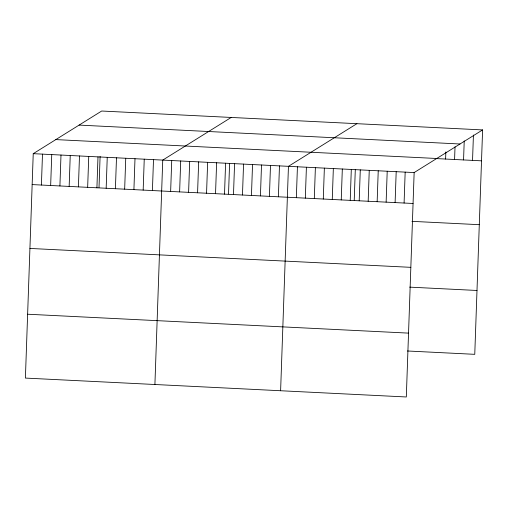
<?xml version="1.0" encoding="UTF-8"?>
<svg xmlns="http://www.w3.org/2000/svg" width="508" height="508" viewBox="0 0 508 508"><rect width="100%" height="100%" fill="white"/><g stroke="black" fill="none" stroke-linecap="round" stroke-linejoin="round"><path stroke-width="0.76" d="M482.6 129.921L101.689 111.023L33.236 153.67L25.4 378.079L406.311 396.977L414.147 172.568L482.6 129.921L474.764 354.33L407.422 350.99M41.408 185.039L42.488 154.127M50.66 185.496L51.74 154.591M59.912 185.96L60.992 155.048M69.158 186.417L70.237 155.505M78.41 186.874L79.489 155.962M87.662 187.331L88.741 156.426M96.914 187.795L97.993 156.883M99.016 187.541L100.101 156.375M106.166 188.252L107.245 157.34M115.411 188.709L116.491 157.798M124.663 189.173L125.743 158.261M133.915 189.63L134.995 158.718M143.167 190.087L144.247 159.175M152.419 190.544L153.499 159.639M154.908 384.505L162.744 160.096L231.197 117.45M170.644 191.453L171.723 160.541M179.622 191.897L180.702 160.985M188.601 192.341L189.681 161.43M197.58 192.786L198.66 161.874M206.559 193.231L207.639 162.325M215.538 193.681L216.618 162.77M224.517 194.126L225.596 163.214M228.524 193.967L229.591 163.563M233.496 194.57L234.575 163.659M242.475 195.015L243.554 164.103M251.454 195.459L252.533 164.548M260.433 195.904L261.512 164.998M269.411 196.348L270.491 165.443M278.39 196.799L279.47 165.887M280.613 390.741L288.449 166.332L356.902 123.685M296.348 197.688L297.428 166.776M305.327 198.133L306.407 167.221M314.306 198.577L315.385 167.665M323.285 199.022L324.364 168.116M332.264 199.466L333.343 168.561M341.243 199.917L342.322 169.005M350.222 200.362L351.301 169.45M354.228 200.203L355.289 169.799M359.2 200.806L360.28 169.894M368.173 201.251L369.252 170.339M377.152 201.695L378.231 170.783M386.131 202.14L387.21 171.234M395.11 202.59L396.189 171.679M404.089 203.035L405.168 172.123M445.605 159.048L445.853 151.917M454.584 159.493L455.028 146.812M463.563 159.937L464.229 140.919M472.542 160.388L473.431 135.02M79.102 125.095L460.013 143.993M55.823 139.598L436.74 158.496M436.626 158.604L481.52 160.833M33.236 153.67L414.147 172.568M32.156 184.582L413.067 203.479M411.95 221.342L479.292 224.688M29.928 248.437L410.839 267.335M409.651 287.134L476.993 290.474M27.629 314.223L408.54 333.121"/></g></svg>
